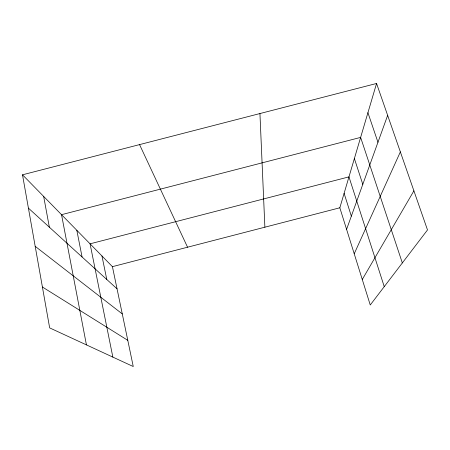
<?xml version="1.0" encoding="UTF-8"?>
<svg xmlns="http://www.w3.org/2000/svg" width="450" height="450" viewBox="0 0 450 450"><rect width="100%" height="100%" fill="white"/><g stroke="black" fill="none" stroke-linecap="round" stroke-linejoin="round"><path stroke-width="0.67" d="M376.56 83.469L427.5 229.944L370.254 304.988L339.834 207.787L376.56 83.469L22.5 174.803L49.657 327.887L133.256 366.531L112.421 266.659L22.5 174.803M346.584 229.348L387.652 115.363M354.229 253.778L400.359 151.903M362.272 279.484L413.899 190.839M112.421 266.659L339.834 207.787M42.407 287.01L127.789 340.329M35.184 246.319L122.276 313.909M28.412 208.131L117.039 288.81M139.556 144.607L187.554 247.208M367.926 112.703L377.955 142.273M402.328 262.941L360.624 137.402L61.532 214.678L86.434 344.891M354.381 158.552L362.796 184.348M384.244 286.65L348.969 176.867L90.067 243.827L112.849 357.098M344.109 193.326L351.338 216.152M101.964 255.982L106.785 279.478M76.826 230.304L82.074 256.978M43.661 196.419L49.354 227.194M259.937 113.552L264.876 227.194"/></g></svg>
